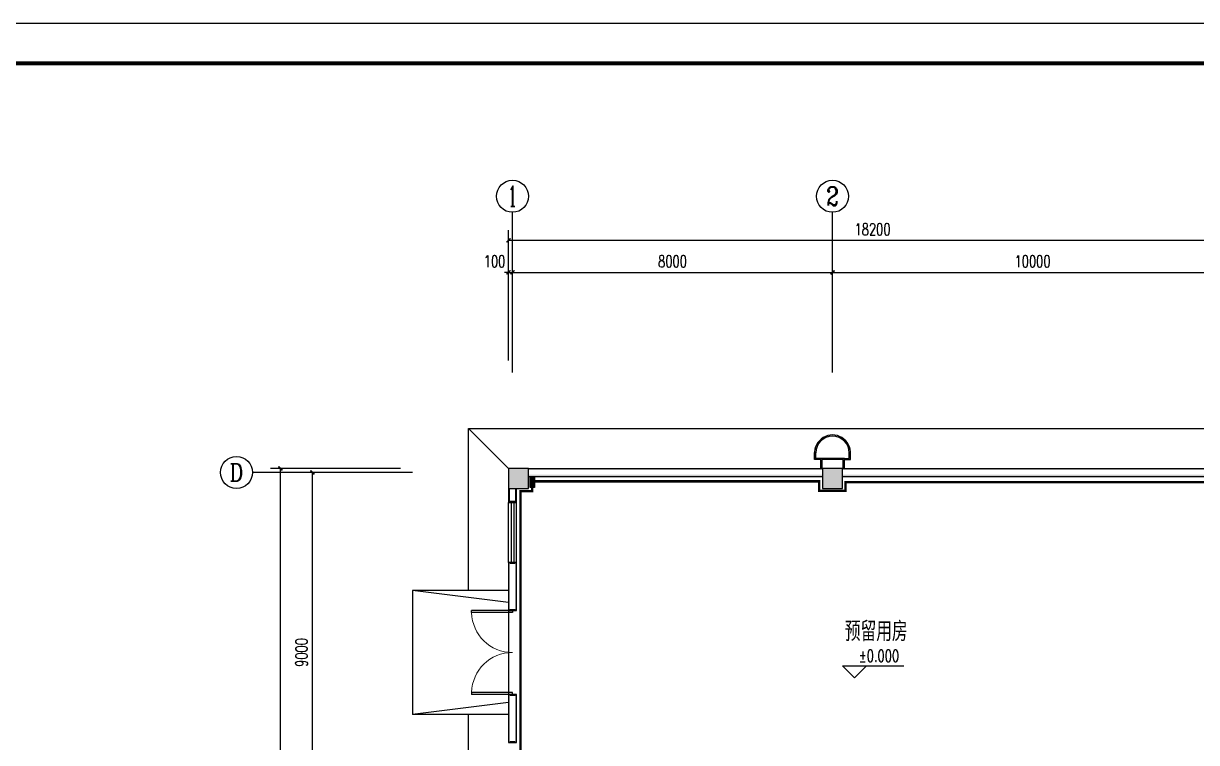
# Model space of a CAD drawing. Extents: x 5211311 to 5622788, y -441754 to -251897.
# Drawn here: x 5373961 to 5403287, y -383083 to -365114 of the extents above; entities that cross this region are included whole.
import ezdxf
from ezdxf.enums import TextEntityAlignment as Align

# ---------------------------------------------------------------- set-up
doc = ezdxf.new("R2010")
doc.units = 0
doc.header["$LTSCALE"] = 1000
doc.header["$MEASUREMENT"] = 0
doc.layers.get('0').update_dxf_attribs({"linetype": 'CONTINUOUS'})
doc.layers.get('Defpoints').update_dxf_attribs({"linetype": 'CONTINUOUS'})
for name, color, linetype in [('AXIS_TEXT', 7, 'CONTINUOUS'), ('PUB_HATCH', 8, 'CONTINUOUS'), ('PUB_TITLE', 4, 'CONTINUOUS'), ('SIG_TEXT', 7, 'CONTINUOUS'), ('WIRE-接地', 4, 'CONTINUOUS'), ('建筑底图', 251, 'CONTINUOUS')]:
    doc.layers.add(name, color=color, linetype=linetype)
doc.styles.add('_HZTXT', font='txt.shx', dxfattribs={"width": 0.8, "bigfont": 'HZTXT.shx'})
doc.styles.add('_TCH_AXIS', font='COMPLEX', dxfattribs={"bigfont": 'GBCBIG'})
doc.styles.add('_TCH_DIM', font='SIMPLEX', dxfattribs={"bigfont": 'GBCBIG'})
doc.styles.add('_TCH_DIM_T3', font='SIMPLEX', dxfattribs={"width": 0.705882, "bigfont": 'GBCBIG'})
doc.styles.add('COMPLEX', font='COMPLEX')
doc.styles.add('TG_LINETYPE', font='SIMPLEX', dxfattribs={"width": 0.8, "height": 3, "bigfont": 'HZTXT'})
doc.linetypes.add('TG_接地', pattern='A,0.75,0,["/",TG_LINETYPE,S=0.05,R=-8.594367,X=-0.1,Y=-0.045],0.65,-0.13,0.13,-0.13', length=2)
doc.dimstyles.new('_TCH_ARCH&&100', dxfattribs={"dimtxt": 297.5, "dimasz": 100, "dimexe": 250, "dimexo": 300, "dimgap": 126.25, "dimtad": 1, "dimdec": 0, "dimzin": 0, "dimdsep": 46, "dimtxsty": '_TCH_DIM_T3', "dimblk": 'ARCHTICK', "dimcen": 0.09, "dimclrt": 7, "dimazin": 2, "dimtfac": 1, "dimtdec": 0, "dimtix": 1, "dimtmove": 2, "dimatfit": 3, "dimfxl": 0, "dimtolj": 1, "dimtzin": 0, "dimarcsym": 0})

# ---------------------------------------------------------------- blocks, each defined once
blk = doc.blocks.new('$TCHSYS$WIN2D')
for p, q in [((-0.5, 0.5), (0.5, 0.5)), ((-0.5, 0.5), (-0.5, -0.5)), ((0.5, 0.5), (0.5, -0.5)), ((0.5, 0.167), (-0.5, 0.167)), ((0.5, -0.167), (-0.5, -0.167)), ((-0.5, -0.5), (0.5, -0.5))]:
    blk.add_line(p, q)
blk = doc.blocks.new('$DorLib2D$00000002')
for p, q in [((-0.5, 0), (-0.5, 0.4875)), ((-0.475, 0.4875), (-0.5, 0.4875)), ((-0.475, 0), (-0.475, 0.4875)), ((0.475, 0), (0.475, 0.4875)), ((0.475, 0.4875), (0.5, 0.4875)), ((0.5, 0), (0.5, 0.4875)), ((-0.5, 0), (-0.475, 0)), ((0.5, 0), (0.475, 0))]:
    blk.add_line(p, q)
at = {"lineweight": 13}
for centre, start, end in [((-0.4875, 0), 0, 88.53072), ((0.4875, 0), 91.46928, 180)]:
    blk.add_arc(centre, 0.4875, start, end, dxfattribs=at)
blk = doc.blocks.new('_FZH')
blk.add_lwpolyline([(-0.5, -0.5), (0.5, -0.5), (0.5, 0.5), (-0.5, 0.5)], close=True)
at = {"layer": 'PUB_HATCH'}
blk.add_solid([(-0.5, -0.5), (0.5, -0.5), (-0.5, 0.5), (0.5, 0.5)], dxfattribs=at)
blk = doc.blocks.new('_ArchTick')
at = {"color": 0, "linetype": 'ByBlock', "const_width": 0.4}
blk.add_lwpolyline([(-0.5, -0.5), (0.5, 0.5)], dxfattribs=at)
blk = doc.blocks.new('*D90')
at = {"layer": 'Defpoints', "color": 0, "transparency": 16777216}
for p in [(5381187, -376333), (5383687, -376333), (5383687, -385333)]:
    blk.add_point(p, dxfattribs=at)
at = {"layer": '建筑底图', "color": 0, "lineweight": -2, "transparency": 16777216}
for p, q in [((5383387, -376333), (5380937, -376333)), ((5381187, -385333), (5381187, -376333)), ((5383387, -385333), (5380937, -385333))]:
    blk.add_line(p, q, dxfattribs=at)
at = {"layer": '建筑底图', "color": 0, "lineweight": -2, "transparency": 16777216, "xscale": 100, "yscale": 100, "zscale": 100}
for p, rotation in [((5381187, -376333), 90), ((5381187, -385333), 270)]:
    blk.add_blockref('_ArchTick', p, dxfattribs=dict(at, rotation=rotation))
at = {"layer": '建筑底图', "color": 7, "transparency": 16777216, "insert": (5380912, -380833), "char_height": 297.5, "attachment_point": 5, "rotation": 90, "style": '_TCH_DIM_T3'}
blk.add_mtext('\\A1;9000', dxfattribs=at)
blk = doc.blocks.new('*D91')
at = {"layer": 'Defpoints', "color": 0, "transparency": 16777216}
for p in [(5380387, -376233), (5383687, -376233), (5383687, -398433)]:
    blk.add_point(p, dxfattribs=at)
at = {"layer": '建筑底图', "color": 0, "lineweight": -2, "transparency": 16777216}
for p, q in [((5383387, -376233), (5380137, -376233)), ((5380387, -398433), (5380387, -376233)), ((5383387, -398433), (5380137, -398433))]:
    blk.add_line(p, q, dxfattribs=at)
at = {"layer": '建筑底图', "color": 0, "lineweight": -2, "transparency": 16777216, "xscale": 100, "yscale": 100, "zscale": 100}
for p, rotation in [((5380387, -376233), 90), ((5380387, -398433), 270)]:
    blk.add_blockref('_ArchTick', p, dxfattribs=dict(at, rotation=rotation))
at = {"layer": '建筑底图', "color": 7, "transparency": 16777216, "insert": (5380112, -387333), "char_height": 297.5, "attachment_point": 5, "rotation": 90, "style": '_TCH_DIM_T3'}
blk.add_mtext('\\A1;22200', dxfattribs=at)
blk = doc.blocks.new('_AXISO')
blk.add_circle((0, 0), 0.5)
at = {"layer": 'AXIS_TEXT', "style": 'COMPLEX', "width": 1.041667}
blk.add_attdef('A', text='', height=0.56, dxfattribs=at).set_placement((-0.25, -0.28), (0.25, -0.28), align=Align.FIT)
blk = doc.blocks.new('*D92')
at = {"layer": 'Defpoints', "color": 0, "transparency": 16777216}
for p in [(5386187, -371333), (5386087, -373833), (5386187, -373833)]:
    blk.add_point(p, dxfattribs=at)
at = {"layer": '建筑底图', "color": 0, "lineweight": -2, "transparency": 16777216}
for p, q in [((5386087, -373533), (5386087, -371083)), ((5386187, -373533), (5386187, -371083)), ((5386087, -371333), (5385987, -371333)), ((5386087, -371333), (5386187, -371333)), ((5386187, -371333), (5386287, -371333))]:
    blk.add_line(p, q, dxfattribs=at)
at = {"layer": '建筑底图', "color": 0, "lineweight": -2, "transparency": 16777216, "xscale": 100, "yscale": 100, "zscale": 100}
blk.add_blockref('_ArchTick', (5386087, -371333), dxfattribs=at)
at = {"layer": '建筑底图', "color": 0, "lineweight": -2, "transparency": 16777216, "xscale": 100, "yscale": 100, "zscale": 100, "rotation": 180}
blk.add_blockref('_ArchTick', (5386187, -371333), dxfattribs=at)
at = {"layer": '建筑底图', "color": 7, "transparency": 16777216, "insert": (5385737, -371058), "char_height": 297.5, "attachment_point": 5, "style": '_TCH_DIM_T3'}
blk.add_mtext('\\A1;100', dxfattribs=at)
blk = doc.blocks.new('*D93')
at = {"layer": 'Defpoints', "color": 0, "transparency": 16777216}
for p in [(5394187, -371333), (5386187, -373833), (5394187, -373833)]:
    blk.add_point(p, dxfattribs=at)
at = {"layer": '建筑底图', "color": 0, "lineweight": -2, "transparency": 16777216}
for p, q in [((5386187, -373533), (5386187, -371083)), ((5394187, -373533), (5394187, -371083)), ((5386187, -371333), (5394187, -371333))]:
    blk.add_line(p, q, dxfattribs=at)
at = {"layer": '建筑底图', "color": 0, "lineweight": -2, "transparency": 16777216, "xscale": 100, "yscale": 100, "zscale": 100, "rotation": 180}
blk.add_blockref('_ArchTick', (5386187, -371333), dxfattribs=at)
at = {"layer": '建筑底图', "color": 0, "lineweight": -2, "transparency": 16777216, "xscale": 100, "yscale": 100, "zscale": 100}
blk.add_blockref('_ArchTick', (5394187, -371333), dxfattribs=at)
at = {"layer": '建筑底图', "color": 7, "transparency": 16777216, "insert": (5390187, -371058), "char_height": 297.5, "attachment_point": 5, "style": '_TCH_DIM_T3'}
blk.add_mtext('\\A1;8000', dxfattribs=at)
blk = doc.blocks.new('*D94')
at = {"layer": 'Defpoints', "color": 0, "transparency": 16777216}
for p in [(5404187, -371333), (5394187, -373833), (5404187, -373833)]:
    blk.add_point(p, dxfattribs=at)
at = {"layer": '建筑底图', "color": 0, "lineweight": -2, "transparency": 16777216}
for p, q in [((5394187, -373533), (5394187, -371083)), ((5404187, -373533), (5404187, -371083)), ((5394187, -371333), (5404187, -371333))]:
    blk.add_line(p, q, dxfattribs=at)
at = {"layer": '建筑底图', "color": 0, "lineweight": -2, "transparency": 16777216, "xscale": 100, "yscale": 100, "zscale": 100, "rotation": 180}
blk.add_blockref('_ArchTick', (5394187, -371333), dxfattribs=at)
at = {"layer": '建筑底图', "color": 0, "lineweight": -2, "transparency": 16777216, "xscale": 100, "yscale": 100, "zscale": 100}
blk.add_blockref('_ArchTick', (5404187, -371333), dxfattribs=at)
at = {"layer": '建筑底图', "color": 7, "transparency": 16777216, "insert": (5399187, -371058), "char_height": 297.5, "attachment_point": 5, "style": '_TCH_DIM_T3'}
blk.add_mtext('\\A1;10000', dxfattribs=at)
blk = doc.blocks.new('*D96')
at = {"layer": 'Defpoints', "color": 0, "transparency": 16777216}
for p in [(5404287, -370533), (5386087, -373833), (5404287, -373833)]:
    blk.add_point(p, dxfattribs=at)
at = {"layer": '建筑底图', "color": 0, "lineweight": -2, "transparency": 16777216}
for p, q in [((5386087, -373533), (5386087, -370283)), ((5404287, -373533), (5404287, -370283)), ((5386087, -370533), (5404287, -370533))]:
    blk.add_line(p, q, dxfattribs=at)
at = {"layer": '建筑底图', "color": 0, "lineweight": -2, "transparency": 16777216, "xscale": 100, "yscale": 100, "zscale": 100, "rotation": 180}
blk.add_blockref('_ArchTick', (5386087, -370533), dxfattribs=at)
at = {"layer": '建筑底图', "color": 0, "lineweight": -2, "transparency": 16777216, "xscale": 100, "yscale": 100, "zscale": 100}
blk.add_blockref('_ArchTick', (5404287, -370533), dxfattribs=at)
at = {"layer": '建筑底图', "color": 7, "transparency": 16777216, "insert": (5395187, -370258), "char_height": 297.5, "attachment_point": 5, "style": '_TCH_DIM_T3'}
blk.add_mtext('\\A1;18200', dxfattribs=at)

msp = doc.modelspace()

# ---------------------------------------------------------------- hatches: boundary and pattern name
at = {"layer": 'SIG_TEXT'}
h = msp.add_hatch(dxfattribs=at)
h.set_pattern_fill('ANSI31', color=256, scale=10, angle=90, style=0)
h.set_pattern_definition([(135, (4807071.723, -4735778.022), (-11.22532015, -11.22532015), [])])
h.paths.add_polyline_path([(5386733.2, -376449), (5386733.2, -376706.4), (5386628.5, -376706.4), (5386628.5, -376449)])
at = {"layer": '建筑底图'}
for points in [[(5386586.7, -376233), (5386086.7, -376233), (5386126.7, -376273), (5386546.7, -376273)], [(5386086.7, -376233), (5386086.7, -376733), (5386126.7, -376693), (5386126.7, -376273)], [(5386586.7, -376733), (5386586.7, -376233), (5386546.7, -376273), (5386546.7, -376693)], [(5393936.7, -376273), (5393936.7, -376233), (5386586.7, -376233), (5386586.7, -376273)], [(5394436.7, -376233), (5393936.7, -376233), (5393976.7, -376273), (5394396.7, -376273)], [(5393936.7, -376233), (5393936.7, -376733), (5393976.7, -376693), (5393976.7, -376273)], [(5394436.7, -376733), (5394436.7, -376233), (5394396.7, -376273), (5394396.7, -376693)], [(5403786.7, -376273), (5403786.7, -376233), (5394436.7, -376233), (5394436.7, -376273)], [(5393936.7, -376433), (5393936.7, -376393), (5386586.7, -376393), (5386586.7, -376433)], [(5403786.7, -376433), (5403786.7, -376393), (5394436.7, -376393), (5394436.7, -376433)], [(5386086.7, -376733), (5386586.7, -376733), (5386546.7, -376693), (5386126.7, -376693)], [(5386126.7, -376733), (5386086.7, -376733), (5386086.7, -377083), (5386126.7, -377043)], [(5386286.7, -376733), (5386246.7, -376733), (5386246.7, -377043), (5386286.7, -377083)], [(5393936.7, -376733), (5394436.7, -376733), (5394396.7, -376693), (5393976.7, -376693)], [(5386086.7, -377083), (5386286.7, -377083), (5386246.7, -377043), (5386126.7, -377043)], [(5386086.7, -378583), (5386086.7, -379783), (5386126.7, -379743), (5386126.7, -378623)], [(5386286.7, -378583), (5386086.7, -378583), (5386126.7, -378623), (5386246.7, -378623)], [(5386286.7, -379783), (5386286.7, -378583), (5386246.7, -378623), (5386246.7, -379743)], [(5386086.7, -379783), (5386286.7, -379783), (5386246.7, -379743), (5386126.7, -379743)], [(5386086.7, -381883), (5386086.7, -383083), (5386126.7, -383043), (5386126.7, -381923)], [(5386286.7, -381883), (5386086.7, -381883), (5386126.7, -381923), (5386246.7, -381923)], [(5386286.7, -383083), (5386286.7, -381883), (5386246.7, -381923), (5386246.7, -383043)], [(5386086.7, -383083), (5386286.7, -383083), (5386246.7, -383043), (5386126.7, -383043)]]:
    msp.add_hatch(color=256, dxfattribs=at).paths.add_polyline_path(points)

# ---------------------------------------------------------------- linework, layer by layer
at = {"layer": 'PUB_TITLE', "color": 4}
msp.add_lwpolyline([(5332500.7, -424514), (5416600.7, -424514), (5416600.7, -365114), (5332500.7, -365114)], close=True, dxfattribs=at)
at = {"layer": 'PUB_TITLE', "color": 4, "const_width": 100}
msp.add_lwpolyline([(5335000.7, -423514), (5415600.7, -423514), (5415600.7, -366114), (5335000.7, -366114)], close=True, dxfattribs=at)
at = {"layer": 'SIG_TEXT', "ltscale": 5}
msp.add_lwpolyline([(5386733.2, -376449), (5386733.2, -376706.4), (5386628.5, -376706.4), (5386628.5, -376449)], close=True, dxfattribs=at)
at = {"layer": 'WIRE-接地', "linetype": 'TG_接地', "const_width": 60}
for points in [[(5403641.1, -376577.7), (5394509.7, -376577.7), (5394509.7, -376793.5), (5393855.4, -376793.5), (5393855.4, -376555.3), (5386733.2, -376555.3)], [(5386680.9, -376706.4), (5386680.9, -376802.8), (5386389, -376802.8), (5386389, -385000.4), (5386643.2, -385000.4), (5386643.2, -385614.7), (5386368.3, -385614.7), (5386368.3, -393023), (5386690.1, -393023), (5386690.1, -393644.6), (5386368.4, -393644.6), (5386368.4, -397887.5), (5386672.1, -397887.5), (5386672.1, -397959.5)]]:
    msp.add_lwpolyline(points, dxfattribs=at)
at = {"layer": '建筑底图'}
for p, q in [((5386186.7, -373833), (5386186.7, -369833)), ((5394186.7, -373833), (5394186.7, -369833)), ((5386086.7, -376233), (5385086.7, -375233)), ((5393737.7, -376013), (5393737.7, -375833)), ((5393766.7, -375983), (5393766.7, -375847.7)), ((5394606.7, -375983), (5394606.7, -375847.7)), ((5394635.7, -376013), (5394635.7, -375833)), ((5386586.7, -376233), (5393936.7, -376233)), ((5393886.7, -376013), (5393737.7, -376013)), ((5393886.7, -375983), (5393766.7, -375983)), ((5394436.7, -376233), (5403786.7, -376233)), ((5394486.7, -375983), (5394606.7, -375983)), ((5394486.7, -376013), (5394635.7, -376013)), ((5383686.7, -376333), (5379686.7, -376333)), ((5386586.7, -376433), (5393936.7, -376433)), ((5394436.7, -376433), (5403786.7, -376433)), ((5386086.7, -376733), (5386086.7, -377083)), ((5386286.7, -377083), (5386286.7, -376733)), ((5386086.7, -377083), (5386286.7, -377083)), ((5386086.7, -378583), (5386086.7, -379783)), ((5386286.7, -378583), (5386086.7, -378583)), ((5386286.7, -379783), (5386286.7, -378583)), ((5383686.7, -379283), (5383686.7, -382383)), ((5386086.7, -379583), (5383686.7, -379283)), ((5386086.7, -379283), (5383686.7, -379283)), ((5386086.7, -379783), (5386086.7, -381883)), ((5386086.7, -379783), (5386286.7, -379783)), ((5394733.2, -381469.8), (5394433.2, -381169.8)), ((5394433.2, -381169.8), (5395973.4, -381169.8)), ((5394733.2, -381469.8), (5395033.2, -381169.8)), ((5386086.7, -382083), (5383686.7, -382383)), ((5386086.7, -381883), (5386086.7, -383083)), ((5386286.7, -381883), (5386086.7, -381883)), ((5386286.7, -383083), (5386286.7, -381883)), ((5386086.7, -382383), (5383686.7, -382383)), ((5386086.7, -383083), (5386286.7, -383083))]:
    msp.add_line(p, q, dxfattribs=at)
for points in [[(5385086.7, -379283), (5385086.7, -375233), (5405286.7, -375233), (5405286.7, -399433), (5400736.7, -399433)], [(5394486.7, -376233), (5394486.7, -375983), (5393886.7, -375983), (5393886.7, -376233)], [(5394456.7, -376233), (5394456.7, -376013), (5393916.7, -376013), (5393916.7, -376233)], [(5385086.7, -387783), (5385086.7, -382383)]]:
    msp.add_lwpolyline(points, dxfattribs=at)
for radius, start, end in [(450, 356.17745, 183.82255), (420, 0, 180)]:
    msp.add_arc((5394186.7, -375847.7), radius, start, end, dxfattribs=at)

# ---------------------------------------------------------------- block references
ref = msp.add_blockref('_AXISO', (5386186.7, -369433), dxfattribs=dict(at, xscale=800, yscale=800, zscale=800))
ref.add_attrib('A', '1', dxfattribs={"layer": 'AXIS_TEXT', "color": 0, "height": 514.7, "style": '_TCH_AXIS'}).set_placement((5386076.4, -369690.3), (5386297, -369690.3), align=Align.FIT)
ref = msp.add_blockref('_AXISO', (5394186.7, -369433), dxfattribs=dict(at, xscale=800, yscale=800, zscale=800))
ref.add_attrib('A', '2', dxfattribs={"layer": 'AXIS_TEXT', "color": 0, "height": 465.9, "style": '_TCH_AXIS'}).set_placement((5394031.4, -369666), (5394342, -369666), align=Align.FIT)
ref = msp.add_blockref('_AXISO', (5379286.7, -376333), dxfattribs=dict(at, xscale=800, yscale=800, zscale=800))
ref.add_attrib('A', 'D', dxfattribs={"layer": 'AXIS_TEXT', "color": 0, "height": 435.3, "style": '_TCH_AXIS'}).set_placement((5379110.5, -376550.6), (5379462.9, -376550.6), align=Align.FIT)
at = {"layer": '建筑底图', "xscale": 500, "yscale": 500, "zscale": 500}
for p in [(5386336.7, -376483), (5394186.7, -376483)]:
    msp.add_blockref('_FZH', p, dxfattribs=at)
at = {"layer": '建筑底图', "rotation": 270.0000000000237}
for name, p, xscale, yscale, zscale in [('$TCHSYS$WIN2D', (5386186.7, -377833), -1500, 200, -1500), ('$DorLib2D$00000002', (5386186.7, -380833), -2100, -2100, -2100)]:
    msp.add_blockref(name, p, dxfattribs=dict(at, xscale=xscale, yscale=yscale, zscale=zscale))

# ---------------------------------------------------------------- texts
at = {"layer": '建筑底图'}
for s, height, style, width, p in [('预留用房', 490.23, '_HZTXT', 0.8, (5394495.6, -380550.3)), ('%%P0.000', 297.5, '_TCH_DIM', 0.705882, (5394843.4, -381064.8))]:
    msp.add_text(s, height=height, dxfattribs=dict(at, style=style, width=width)).set_placement(p)

# ---------------------------------------------------------------- dimensions: what is measured, and where the dimension line sits
for p1, p2, distance, picture, middle in [((5386086.7, -373833), (5404286.7, -373833), 3300, '*D96', (5395186.7, -370258)), ((5386186.7, -373833), (5394186.7, -373833), 2500, '*D93', (5390186.7, -371058)), ((5394186.7, -373833), (5404186.7, -373833), 2500, '*D94', (5399186.7, -371058)), ((5383686.7, -398433), (5383686.7, -376233), 3300, '*D91', (5380111.7, -387333)), ((5383686.7, -385333), (5383686.7, -376333), 2500, '*D90', (5380911.7, -380833))]:
    dim = msp.add_aligned_dim(p1=p1, p2=p2, distance=distance, dimstyle='_TCH_ARCH&&100', dxfattribs=at)
    dim.commit()
    dim.dimension.update_dxf_attribs({"geometry": picture, "text_midpoint": middle})
dim = msp.add_linear_dim(base=(5386186.7, -371333), p1=(5386086.7, -373833), p2=(5386186.7, -373833), angle=0, dimstyle='_TCH_ARCH&&100', dxfattribs=at)
dim.commit()
dim.dimension.update_dxf_attribs({"geometry": '*D92', "text_midpoint": (5385736.7, -371058), "dimtype": 129})

doc.saveas('drawing.dxf')
